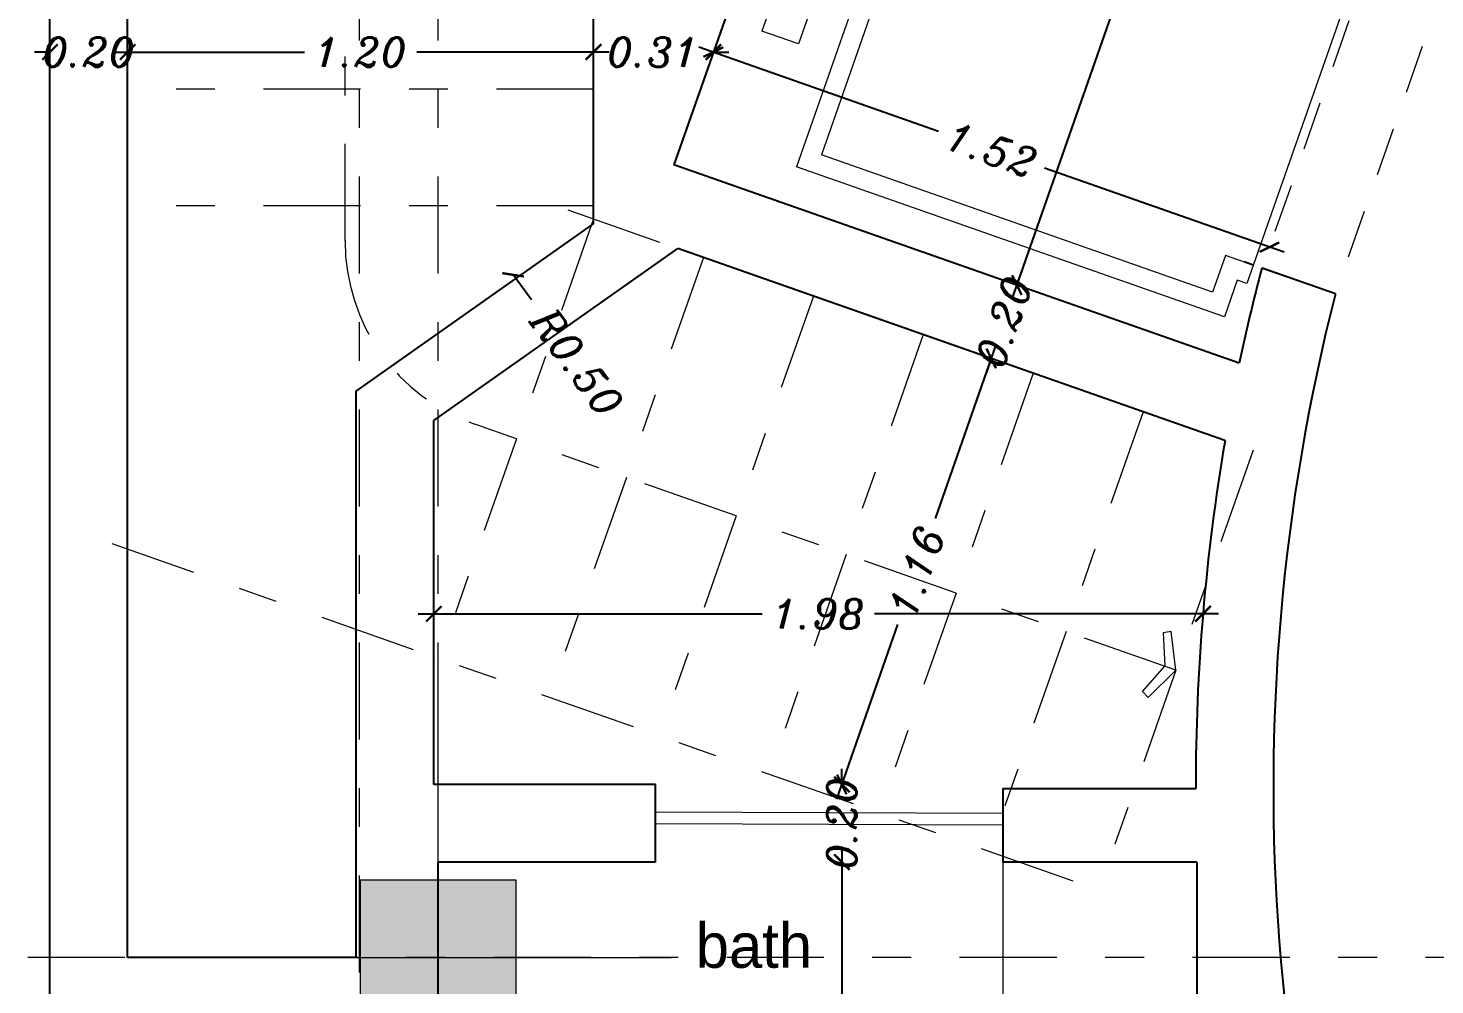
# Model space of a CAD drawing. Header units: metres. Extents: x 294 to 1101, y -498 to -355.
# Drawn here: x 537.084 to 540.707, y -391.242 to -388.779 of the extents above; entities that cross this region are included whole.
import ezdxf

# ---------------------------------------------------------------- set-up
doc = ezdxf.new("R2010")
doc.units = ezdxf.units.M
doc.linetypes.add('DASHDOT2', pattern=[0.5, 0.25, -0.125, 0, -0.125])
doc.linetypes.add('HIDDEN2', pattern=[0.1875, 0.125, -0.0625])
for name, color, linetype, lineweight in [('axe', 12, 'DASHDOT2', 9), ('clumn', 40, 'Continuous', 13), ('dor', 30, 'Continuous', 13), ('fur', 251, 'Continuous', 9), ('roof', 16, 'DASHDOT2', 18), ('wall', 7, 'Continuous', 25)]:
    doc.layers.add(name, color=color, linetype=linetype, lineweight=lineweight)
doc.layers.add('text', color=3, linetype='Continuous')
doc.styles.add('alalala', font='bgothm.ttf', dxfattribs={"height": 0.2})
doc.styles.add('ITALICC', font='italicc')
doc.dimstyles.new('dim200', dxfattribs={"dimscale": 0.4, "dimtxt": 0.1885, "dimasz": 0.1, "dimexe": 0.15, "dimexo": 0.25, "dimgap": 0.07, "dimtad": 0, "dimzin": 0, "dimdsep": 46, "dimtxsty": 'ITALICC', "dimblk": 'ARCHTICK', "dimcen": 0.09, "dimdle": 0.1, "dimse1": 1, "dimse2": 1, "dimclrd": 211, "dimclrt": 3, "dimadec": 0, "dimazin": 0, "dimtfac": 1, "dimtix": 1, "dimtofl": 0, "dimtmove": 0, "dimatfit": 3, "dimldrblk": 'ARCHTICK', "dimfxl": 1, "dimtolj": 1, "dimtzin": 0, "dimlwd": 25, "dimarcsym": 0})

# ---------------------------------------------------------------- blocks, each defined once
blk = doc.blocks.new('_ArchTick')
at = {"color": 0, "linetype": 'ByBlock', "const_width": 0.15}
blk.add_lwpolyline([(-0.5, -0.5), (0.5, 0.5)], dxfattribs=at)
blk = doc.blocks.new('*D79')
at = {"layer": 'DEFPOINTS', "color": 0, "transparency": 16777216}
for p in [(539.1798, -390.9264), (539.5097, -390.9264), (539.8461, -392.6527)]:
    blk.add_point(p, dxfattribs=at)
at = {"layer": 'wall', "color": 211, "linetype": 'Continuous', "lineweight": 25, "transparency": 16777216}
for p, q in [((539.1798, -390.8864), (539.1798, -391.6448)), ((539.1798, -392.6927), (539.1798, -391.9342))]:
    blk.add_line(p, q, dxfattribs=at)
at = {"layer": 'wall', "color": 211, "lineweight": 25, "transparency": 16777216, "xscale": 0.04000000000000001, "yscale": 0.04000000000000001, "zscale": 0.04000000000000001}
for p, rotation in [((539.1798, -390.9264), 90), ((539.1798, -392.6527), 270)]:
    blk.add_blockref('_ArchTick', p, dxfattribs=dict(at, rotation=rotation))
at = {"layer": 'wall', "color": 3, "transparency": 16777216, "insert": (539.1798, -391.7895), "char_height": 0.0754, "attachment_point": 5, "rotation": 90, "style": 'ITALICC'}
blk.add_mtext('\\A1;1.73', dxfattribs=at)
blk = doc.blocks.new('*D141')
at = {"layer": 'DEFPOINTS', "color": 0, "transparency": 16777216}
for p in [(540.0944, -391.1719), (538.1403, -391.5704), (538.1403, -391.9272)]:
    blk.add_point(p, dxfattribs=at)
at = {"layer": 'wall', "color": 211, "linetype": 'Continuous', "lineweight": 25, "transparency": 16777216}
for p, q in [((538.1003, -391.5704), (538.9709, -391.5704)), ((540.1344, -391.5704), (539.2638, -391.5704))]:
    blk.add_line(p, q, dxfattribs=at)
at = {"layer": 'wall', "color": 211, "lineweight": 25, "transparency": 16777216, "xscale": 0.04000000000000001, "yscale": 0.04000000000000001, "zscale": 0.04000000000000001, "rotation": 180}
blk.add_blockref('_ArchTick', (538.1403, -391.5704), dxfattribs=at)
at = {"layer": 'wall', "color": 211, "lineweight": 25, "transparency": 16777216, "xscale": 0.04000000000000001, "yscale": 0.04000000000000001, "zscale": 0.04000000000000001}
blk.add_blockref('_ArchTick', (540.0944, -391.5704), dxfattribs=at)
at = {"layer": 'wall', "color": 3, "transparency": 16777216, "insert": (539.1173, -391.5704), "char_height": 0.0754, "attachment_point": 5, "style": 'ITALICC'}
blk.add_mtext('\\A1;1.95', dxfattribs=at)
blk = doc.blocks.new('sfdsdfsfd')
at = {"layer": 'fur'}
for p, q in [((510.3437, -506.6437), (511.4458, -506.2572)), ((511.4458, -506.2572), (511.8429, -507.3896)), ((510.4074, -506.6743), (511.4151, -506.3209)), ((511.4151, -506.3209), (511.7792, -507.359)), ((511.6394, -506.5072), (511.7338, -506.4741)), ((511.7338, -506.4741), (511.9323, -507.0403)), ((511.6394, -506.5072), (511.838, -507.0734)), ((510.3437, -506.6437), (510.3768, -506.7381)), ((510.4074, -506.6743), (510.4405, -506.7687)), ((510.3523, -506.7467), (510.3768, -506.7381)), ((510.3523, -506.7467), (510.6832, -507.6903)), ((510.3688, -506.7939), (510.4405, -506.7687)), ((511.838, -507.0734), (511.9323, -507.0403)), ((510.7715, -507.7124), (511.7792, -507.359)), ((510.7409, -507.7761), (511.8429, -507.3896)), ((510.6667, -507.6431), (510.7384, -507.618)), ((510.7384, -507.618), (510.7715, -507.7124)), ((510.6832, -507.6903), (510.7078, -507.6817)), ((510.7078, -507.6817), (510.7409, -507.7761))]:
    blk.add_line(p, q, dxfattribs=at)
blk = doc.blocks.new('*D232')
at = {"layer": 'DEFPOINTS', "color": 0, "transparency": 16777216}
for p in [(538.8489, -388.8405), (538.8489, -388.8405), (540.2812, -389.3429)]:
    blk.add_point(p, dxfattribs=at)
at = {"layer": 'wall', "color": 211, "linetype": 'Continuous', "lineweight": 25, "transparency": 16777216}
for p, q in [((538.8112, -388.8273), (539.4285, -389.0438)), ((540.319, -389.3561), (539.7016, -389.1396))]:
    blk.add_line(p, q, dxfattribs=at)
at = {"layer": 'wall', "color": 211, "lineweight": 25, "transparency": 16777216, "xscale": 0.04000000000000001, "yscale": 0.04000000000000001, "zscale": 0.04000000000000001}
for p, rotation in [((538.8489, -388.8405), 160.673856088649), ((540.2812, -389.3429), 340.6738560886489)]:
    blk.add_blockref('_ArchTick', p, dxfattribs=dict(at, rotation=rotation))
at = {"layer": 'wall', "color": 3, "transparency": 16777216, "insert": (539.5651, -389.0917), "char_height": 0.0754, "attachment_point": 5, "rotation": 340.6739, "style": 'ITALICC'}
blk.add_mtext('\\A1;1.52', dxfattribs=at)
blk = doc.blocks.new('*D114')
at = {"layer": 'DEFPOINTS', "color": 0, "transparency": 16777216}
for p in [(538.3331, -389.4141), (538.629, -389.8171)]:
    blk.add_point(p, dxfattribs=at)
at = {"layer": 'wall', "color": 211, "linetype": 'Continuous', "lineweight": 25, "transparency": 16777216}
blk.add_line((538.3804, -389.4786), (538.3331, -389.4141), dxfattribs=at)
at = {"layer": 'wall', "color": 211, "lineweight": 25, "transparency": 16777216, "xscale": 0.04000000000000001, "yscale": 0.04000000000000001, "zscale": 0.04000000000000001, "rotation": 126.2876920986667}
blk.add_blockref('_ArchTick', (538.3331, -389.4141), dxfattribs=at)
at = {"layer": 'wall', "color": 3, "transparency": 16777216, "insert": (538.4979, -389.6386), "char_height": 0.0754, "attachment_point": 5, "rotation": 306.2877, "style": 'ITALICC'}
blk.add_mtext('\\A1;R0.50', dxfattribs=at)
blk = doc.blocks.new('*D215')
at = {"layer": 'DEFPOINTS', "color": 0, "transparency": 16777216}
for p in [(538.7003, -390.7264), (538.7003, -390.9264), (539.1798, -390.9264)]:
    blk.add_point(p, dxfattribs=at)
at = {"layer": 'wall', "color": 211, "linetype": 'Continuous', "lineweight": 25, "transparency": 16777216}
for p, q in [((539.1798, -390.7264), (539.1798, -390.6864)), ((539.1798, -390.9264), (539.1798, -390.9664))]:
    blk.add_line(p, q, dxfattribs=at)
at = {"layer": 'wall', "color": 211, "lineweight": 25, "transparency": 16777216, "xscale": 0.04000000000000001, "yscale": 0.04000000000000001, "zscale": 0.04000000000000001}
for p, rotation in [((539.1798, -390.7264), 270), ((539.1798, -390.9264), 90)]:
    blk.add_blockref('_ArchTick', p, dxfattribs=dict(at, rotation=rotation))
at = {"layer": 'wall', "color": 3, "transparency": 16777216, "insert": (539.1798, -390.8264), "char_height": 0.0754, "attachment_point": 5, "rotation": 90, "style": 'ITALICC'}
blk.add_mtext('\\A1;0.20', dxfattribs=at)
blk = doc.blocks.new('*D216')
at = {"layer": 'DEFPOINTS', "color": 0, "transparency": 16777216}
for p in [(539.5645, -389.6294), (539.5645, -389.6294), (539.1798, -390.7264)]:
    blk.add_point(p, dxfattribs=at)
at = {"layer": 'wall', "color": 211, "linetype": 'Continuous', "lineweight": 25, "transparency": 16777216}
for p, q in [((539.5777, -389.5916), (539.42, -390.0413)), ((539.1665, -390.7641), (539.3243, -390.3144))]:
    blk.add_line(p, q, dxfattribs=at)
at = {"layer": 'wall', "color": 211, "lineweight": 25, "transparency": 16777216, "xscale": 0.04000000000000001, "yscale": 0.04000000000000001, "zscale": 0.04000000000000001}
for p, rotation in [((539.5645, -389.6294), 70.67385608863415), ((539.1798, -390.7264), 250.6738560886342)]:
    blk.add_blockref('_ArchTick', p, dxfattribs=dict(at, rotation=rotation))
at = {"layer": 'wall', "color": 3, "transparency": 16777216, "insert": (539.3721, -390.1779), "char_height": 0.0754, "attachment_point": 5, "rotation": 70.6739, "style": 'ITALICC'}
blk.add_mtext('\\A1;1.16', dxfattribs=at)
blk = doc.blocks.new('*D217')
at = {"layer": 'DEFPOINTS', "color": 0, "transparency": 16777216}
for p in [(539.6307, -389.4406), (539.6307, -389.4406), (539.5645, -389.6294)]:
    blk.add_point(p, dxfattribs=at)
at = {"layer": 'wall', "color": 211, "linetype": 'Continuous', "lineweight": 25, "transparency": 16777216}
for p, q in [((539.6307, -389.4406), (539.6439, -389.4029)), ((539.5645, -389.6294), (539.5513, -389.6671))]:
    blk.add_line(p, q, dxfattribs=at)
at = {"layer": 'wall', "color": 211, "lineweight": 25, "transparency": 16777216, "xscale": 0.04000000000000001, "yscale": 0.04000000000000001, "zscale": 0.04000000000000001}
for p, rotation in [((539.6307, -389.4406), 250.6738560886161), ((539.5645, -389.6294), 70.67385608861608)]:
    blk.add_blockref('_ArchTick', p, dxfattribs=dict(at, rotation=rotation))
at = {"layer": 'wall', "color": 3, "transparency": 16777216, "insert": (539.5976, -389.535), "char_height": 0.0754, "attachment_point": 5, "rotation": 70.6739, "style": 'ITALICC'}
blk.add_mtext('\\A1;0.20', dxfattribs=at)
blk = doc.blocks.new('*D115')
at = {"layer": 'DEFPOINTS', "color": 0, "transparency": 16777216}
for p in [(540.094, -388.1195), (540.094, -388.1195), (539.6307, -389.4406)]:
    blk.add_point(p, dxfattribs=at)
at = {"layer": 'wall', "color": 211, "linetype": 'Continuous', "lineweight": 25, "transparency": 16777216}
for p, q in [((540.1073, -388.0818), (540.0095, -388.3604)), ((539.6175, -389.4784), (539.9138, -388.6335))]:
    blk.add_line(p, q, dxfattribs=at)
at = {"layer": 'wall', "color": 211, "lineweight": 25, "transparency": 16777216, "xscale": 0.04000000000000001, "yscale": 0.04000000000000001, "zscale": 0.04000000000000001}
for p, rotation in [((540.094, -388.1195), 70.67385608862823), ((539.6307, -389.4406), 250.6738560886282)]:
    blk.add_blockref('_ArchTick', p, dxfattribs=dict(at, rotation=rotation))
at = {"layer": 'wall', "color": 3, "transparency": 16777216, "insert": (539.9617, -388.4969), "char_height": 0.0754, "attachment_point": 5, "rotation": 70.6739, "style": 'ITALICC'}
blk.add_mtext('\\A1;1.40', dxfattribs=at)
blk = doc.blocks.new('*D224')
at = {"layer": 'DEFPOINTS', "color": 0, "transparency": 16777216}
for p in [(540.11, -390.287), (540.11, -390.287), (538.129, -390.4622)]:
    blk.add_point(p, dxfattribs=at)
at = {"layer": 'wall', "color": 211, "linetype": 'Continuous', "lineweight": 25, "transparency": 16777216}
for p, q in [((538.089, -390.287), (538.9748, -390.287)), ((540.15, -390.287), (539.2642, -390.287))]:
    blk.add_line(p, q, dxfattribs=at)
at = {"layer": 'wall', "color": 211, "lineweight": 25, "transparency": 16777216, "xscale": 0.04000000000000001, "yscale": 0.04000000000000001, "zscale": 0.04000000000000001, "rotation": 180}
blk.add_blockref('_ArchTick', (538.129, -390.287), dxfattribs=at)
at = {"layer": 'wall', "color": 211, "lineweight": 25, "transparency": 16777216, "xscale": 0.04000000000000001, "yscale": 0.04000000000000001, "zscale": 0.04000000000000001}
blk.add_blockref('_ArchTick', (540.11, -390.287), dxfattribs=at)
at = {"layer": 'wall', "color": 3, "transparency": 16777216, "insert": (539.1195, -390.287), "char_height": 0.0754, "attachment_point": 5, "style": 'ITALICC'}
blk.add_mtext('\\A1;1.98', dxfattribs=at)
blk = doc.blocks.new('*D132')
at = {"layer": 'DEFPOINTS', "color": 0, "transparency": 16777216}
for p in [(538.5403, -388.8405), (538.5403, -388.8405), (538.8489, -388.8405)]:
    blk.add_point(p, dxfattribs=at)
at = {"layer": 'wall', "color": 211, "linetype": 'Continuous', "lineweight": 25, "transparency": 16777216}
for p, q in [((538.5403, -388.8405), (538.5003, -388.8405)), ((538.8489, -388.8405), (538.8889, -388.8405))]:
    blk.add_line(p, q, dxfattribs=at)
at = {"layer": 'wall', "color": 211, "lineweight": 25, "transparency": 16777216, "xscale": 0.04000000000000001, "yscale": 0.04000000000000001, "zscale": 0.04000000000000001}
blk.add_blockref('_ArchTick', (538.5403, -388.8405), dxfattribs=at)
at = {"layer": 'wall', "color": 211, "lineweight": 25, "transparency": 16777216, "xscale": 0.04000000000000001, "yscale": 0.04000000000000001, "zscale": 0.04000000000000001, "rotation": 180}
blk.add_blockref('_ArchTick', (538.8489, -388.8405), dxfattribs=at)
at = {"layer": 'wall', "color": 3, "transparency": 16777216, "insert": (538.6946, -388.8405), "char_height": 0.0754, "attachment_point": 5, "style": 'ITALICC'}
blk.add_mtext('\\A1;0.31', dxfattribs=at)
blk = doc.blocks.new('*D281')
at = {"layer": 'DEFPOINTS', "color": 0, "transparency": 16777216}
for p in [(537.3403, -388.8405), (537.3403, -388.8405), (538.5403, -388.8405)]:
    blk.add_point(p, dxfattribs=at)
at = {"layer": 'wall', "color": 211, "linetype": 'Continuous', "lineweight": 25, "transparency": 16777216}
for p, q in [((537.3003, -388.8405), (537.7956, -388.8405)), ((538.5803, -388.8405), (538.085, -388.8405))]:
    blk.add_line(p, q, dxfattribs=at)
at = {"layer": 'wall', "color": 211, "lineweight": 25, "transparency": 16777216, "xscale": 0.04000000000000001, "yscale": 0.04000000000000001, "zscale": 0.04000000000000001, "rotation": 180}
blk.add_blockref('_ArchTick', (537.3403, -388.8405), dxfattribs=at)
at = {"layer": 'wall', "color": 211, "lineweight": 25, "transparency": 16777216, "xscale": 0.04000000000000001, "yscale": 0.04000000000000001, "zscale": 0.04000000000000001}
blk.add_blockref('_ArchTick', (538.5403, -388.8405), dxfattribs=at)
at = {"layer": 'wall', "color": 3, "transparency": 16777216, "insert": (537.9403, -388.8405), "char_height": 0.0754, "attachment_point": 5, "style": 'ITALICC'}
blk.add_mtext('\\A1;1.20', dxfattribs=at)
blk = doc.blocks.new('*D282')
at = {"layer": 'DEFPOINTS', "color": 0, "transparency": 16777216}
for p in [(537.1403, -388.8405), (537.1403, -388.8405), (537.3403, -388.8405)]:
    blk.add_point(p, dxfattribs=at)
at = {"layer": 'wall', "color": 211, "linetype": 'Continuous', "lineweight": 25, "transparency": 16777216}
for p, q in [((537.1403, -388.8405), (537.1003, -388.8405)), ((537.3403, -388.8405), (537.3803, -388.8405))]:
    blk.add_line(p, q, dxfattribs=at)
at = {"layer": 'wall', "color": 211, "lineweight": 25, "transparency": 16777216, "xscale": 0.04000000000000001, "yscale": 0.04000000000000001, "zscale": 0.04000000000000001}
blk.add_blockref('_ArchTick', (537.1403, -388.8405), dxfattribs=at)
at = {"layer": 'wall', "color": 211, "lineweight": 25, "transparency": 16777216, "xscale": 0.04000000000000001, "yscale": 0.04000000000000001, "zscale": 0.04000000000000001, "rotation": 180}
blk.add_blockref('_ArchTick', (537.3403, -388.8405), dxfattribs=at)
at = {"layer": 'wall', "color": 3, "transparency": 16777216, "insert": (537.2403, -388.8405), "char_height": 0.0754, "attachment_point": 5, "style": 'ITALICC'}
blk.add_mtext('\\A1;0.20', dxfattribs=at)
blk = doc.blocks.new('*D284')
at = {"layer": 'DEFPOINTS', "color": 0, "transparency": 16777216}
for p in [(537.1403, -385.7367), (536.8106, -391.3722), (537.1403, -391.3722)]:
    blk.add_point(p, dxfattribs=at)
at = {"layer": 'wall', "color": 211, "linetype": 'Continuous', "lineweight": 25, "transparency": 16777216}
for p, q in [((536.8106, -385.6967), (536.8106, -388.4026)), ((536.8106, -391.4122), (536.8106, -388.7063))]:
    blk.add_line(p, q, dxfattribs=at)
at = {"layer": 'wall', "color": 211, "lineweight": 25, "transparency": 16777216, "xscale": 0.04000000000000001, "yscale": 0.04000000000000001, "zscale": 0.04000000000000001}
for p, rotation in [((536.8106, -385.7367), 90), ((536.8106, -391.3722), 270)]:
    blk.add_blockref('_ArchTick', p, dxfattribs=dict(at, rotation=rotation))
at = {"layer": 'wall', "color": 3, "transparency": 16777216, "insert": (536.8106, -388.5545), "char_height": 0.0754, "attachment_point": 5, "rotation": 90, "style": 'ITALICC'}
blk.add_mtext('\\A1;5.64', dxfattribs=at)
blk = doc.blocks.new('CLUMN')
at = {"layer": 'clumn', "color": 1}
for p, q in [((879.9932, 254.3445), (879.9932, 253.1445)), ((879.3932, 253.7445), (880.5932, 253.7445))]:
    blk.add_line(p, q, dxfattribs=at)
at = {"layer": 'clumn'}
blk.add_lwpolyline([(879.7932, 253.5445), (880.1932, 253.5445), (880.1932, 253.9445), (879.7932, 253.9445)], close=True, dxfattribs=at)

msp = doc.modelspace()

# ---------------------------------------------------------------- hatches: boundary and pattern name
at = {"layer": 'clumn'}
h = msp.add_hatch(color=256, dxfattribs=at)
edge = h.paths.add_edge_path()
edge.add_line((537.5403, -391.1722), (538.7403, -391.1722))
edge = h.paths.add_edge_path()
edge.add_line((538.1403, -391.7722), (538.1403, -390.5722))
h.paths.add_polyline_path([(537.9403, -390.9722), (538.3403, -390.9722), (538.3403, -391.3722), (537.9403, -391.3722)])

# ---------------------------------------------------------------- linework, layer by layer
for p, q in [((537.1403, -391.3722), (537.1403, -385.4367)), ((537.3403, -391.1722), (537.3403, -385.6367)), ((538.5403, -389.2827), (538.5403, -387.3627)), ((538.7003, -390.9264), (538.7003, -390.7264)), ((538.1403, -392.6527), (538.1403, -390.9264)), ((537.929, -391.1722), (537.3403, -391.1722))]:
    msp.add_line(p, q)
at = {"layer": 'axe'}
for p, q in [((537.9377, -402.6106), (537.9377, -367.9368)), ((538.1403, -402.6106), (538.1403, -368.888)), ((557.7332, -391.1722), (535.5167, -391.1722))]:
    msp.add_line(p, q, dxfattribs=at)
at = {"layer": 'dor', "linetype": 'HIDDEN2'}
for p, q in [((540.56, -388.5479), (540.2622, -389.3972)), ((540.7488, -388.6141), (540.4509, -389.4634))]:
    msp.add_line(p, q, dxfattribs=at)
at = {"layer": 'fur'}
for p, q in [((539.5946, -390.8015), (538.7003, -390.7975)), ((539.5944, -390.8315), (538.7003, -390.8275)), ((539.5944, -390.9264), (539.5944, -392.6527))]:
    msp.add_line(p, q, dxfattribs=at)
at = {"layer": 'roof'}
for p, q in [((537.9003, -389.327), (537.9003, -388.1463)), ((538.5403, -388.9363), (537.3403, -388.9363)), ((538.5403, -389.2363), (537.3403, -389.2363)), ((538.4742, -389.247), (540.1728, -389.8427)), ((538.5403, -389.2702), (538.1431, -390.4026)), ((538.8234, -389.3695), (538.4262, -390.5018)), ((539.1065, -389.4687), (538.7093, -390.6011)), ((539.3895, -389.568), (538.9924, -390.7004)), ((539.6726, -389.6673), (539.2755, -390.7997)), ((539.9557, -389.7666), (539.5586, -390.899)), ((540.0403, -390.4321), (538.2348, -389.7989)), ((540.2388, -389.8659), (539.8417, -390.9983)), ((539.7756, -390.9751), (537.3003, -390.107)), ((540.0281, -390.3324), (540.0073, -390.3358)), ((540.0073, -390.3358), (540.012, -390.4222)), ((540.0403, -390.4321), (540.0281, -390.3324)), ((539.9544, -390.4867), (540.012, -390.4222)), ((540.0403, -390.4321), (539.9685, -390.5023)), ((539.9685, -390.5023), (539.9544, -390.4867))]:
    msp.add_line(p, q, dxfattribs=at)
msp.add_arc((538.4003, -389.327), 0.5, 180, 250.6739, dxfattribs=at)
at = {"layer": 'wall'}
for p, q in [((539.2105, -387.8097), (538.7471, -389.1308)), ((540.2032, -389.6414), (538.7471, -389.1308)), ((537.929, -389.7134), (538.5403, -389.2827)), ((538.129, -389.7889), (538.7573, -389.3463)), ((540.1666, -389.8406), (538.7573, -389.3463)), ((540.2396, -389.3893), (540.2158, -389.3809)), ((540.4046, -389.4471), (540.2616, -389.397)), ((540.4509, -389.4634), (540.2622, -389.3972)), ((539.6403, -389.656), (538.9312, -389.4073)), ((537.929, -391.1722), (537.929, -389.7134)), ((538.129, -390.7264), (538.129, -389.7889)), ((538.7003, -390.7264), (538.129, -390.7264)), ((539.5944, -390.7366), (540.0911, -390.7366)), ((539.5944, -390.7366), (539.5944, -390.9264)), ((538.7003, -390.9264), (538.1403, -390.9264)), ((540.0944, -390.9264), (539.5944, -390.9264)), ((540.0944, -390.9264), (540.0944, -392.6527))]:
    msp.add_line(p, q, dxfattribs=at)
for centre, radius, start, end in [((545.6778, -390.8196), 5.6, 165.283, 167.8546), ((545.4411, -390.7366), 5.15, 165.6867, 203.0705), ((545.4411, -390.7366), 5.35, 170.3584, 180)]:
    msp.add_arc(centre, radius, start, end, dxfattribs=at)

# ---------------------------------------------------------------- block references
at = {"layer": 'clumn', "xscale": -1, "rotation": 180}
msp.add_blockref('CLUMN', (-341.8529, -137.4277), dxfattribs=at)
at = {"layer": 'wall', "xscale": -1}
msp.add_blockref('sfdsdfsfd', (1050.9062, 118.2539), dxfattribs=at)

# ---------------------------------------------------------------- texts
at = {"layer": 'text', "style": 'alalala'}
msp.add_text('bath', height=0.11515, dxfattribs=at).set_placement((538.8034, -391.1985))

# ---------------------------------------------------------------- dimensions: what is measured, and where the dimension line sits
at = {"layer": 'wall'}
for p1, p2, distance, picture, middle in [((537.1403, -385.7367), (537.1403, -391.3722), -0.3296, '*D284', (536.8106, -388.5545)), ((537.3403, -388.8405), (537.1403, -388.8405), 0, '*D282', (537.2403, -388.8405)), ((538.5403, -388.8405), (537.3403, -388.8405), 0, '*D281', (537.9403, -388.8405)), ((538.8489, -388.8405), (538.5403, -388.8405), 0, '*D132', (538.6946, -388.8405)), ((540.2812, -389.3429), (538.8489, -388.8405), 0, '*D232', (539.5651, -389.0917)), ((539.5645, -389.6294), (539.6307, -389.4406), 0, '*D217', (539.5976, -389.535)), ((539.1798, -390.7264), (539.5645, -389.6294), 0, '*D216', (539.3721, -390.1779))]:
    dim = msp.add_aligned_dim(p1=p1, p2=p2, distance=distance, dimstyle='dim200', dxfattribs=at)
    dim.commit()
    dim.dimension.update_dxf_attribs({"geometry": picture, "text_midpoint": middle})
dim = msp.add_linear_dim(base=(540.094, -388.1195), p1=(539.6307, -389.4406), p2=(540.094, -388.1195), angle=70.6739, dimstyle='dim200', dxfattribs=at)
dim.commit()
dim.dimension.update_dxf_attribs({"geometry": '*D115', "text_midpoint": (539.9617, -388.4969), "dimtype": 161})
dim = msp.add_radius_dim(center=(538.629, -389.8171), mpoint=(538.3331, -389.4141), dimstyle='dim200', dxfattribs=at)
dim.commit()
dim.dimension.update_dxf_attribs({"geometry": '*D114', "text_midpoint": (538.4979, -389.6386), "dimtype": 164})
dim = msp.add_linear_dim(base=(540.11, -390.287), p1=(538.129, -390.4622), p2=(540.11, -390.287), dimstyle='dim200', dxfattribs=at)
dim.commit()
dim.dimension.update_dxf_attribs({"geometry": '*D224', "text_midpoint": (539.1195, -390.287)})
dim = msp.add_linear_dim(base=(539.1798, -390.9264), p1=(538.7003, -390.7264), p2=(538.7003, -390.9264), angle=90, dimstyle='dim200', dxfattribs=at)
dim.commit()
dim.dimension.update_dxf_attribs({"geometry": '*D215', "text_midpoint": (539.1798, -390.8264)})
for base, p1, p2, angle, picture, middle in [((539.1798, -390.9264), (539.8461, -392.6527), (539.5097, -390.9264), 90, '*D79', (539.1798, -391.7895)), ((538.1403, -391.5704), (540.0944, -391.1719), (538.1403, -391.9272), 180, '*D141', (539.1173, -391.5704))]:
    dim = msp.add_linear_dim(base=base, p1=p1, p2=p2, angle=angle, dimstyle='dim200', override={"dimtmove": 1}, dxfattribs=at)
    dim.commit()
    dim.dimension.update_dxf_attribs({"geometry": picture, "text_midpoint": middle})

doc.saveas('drawing.dxf')
